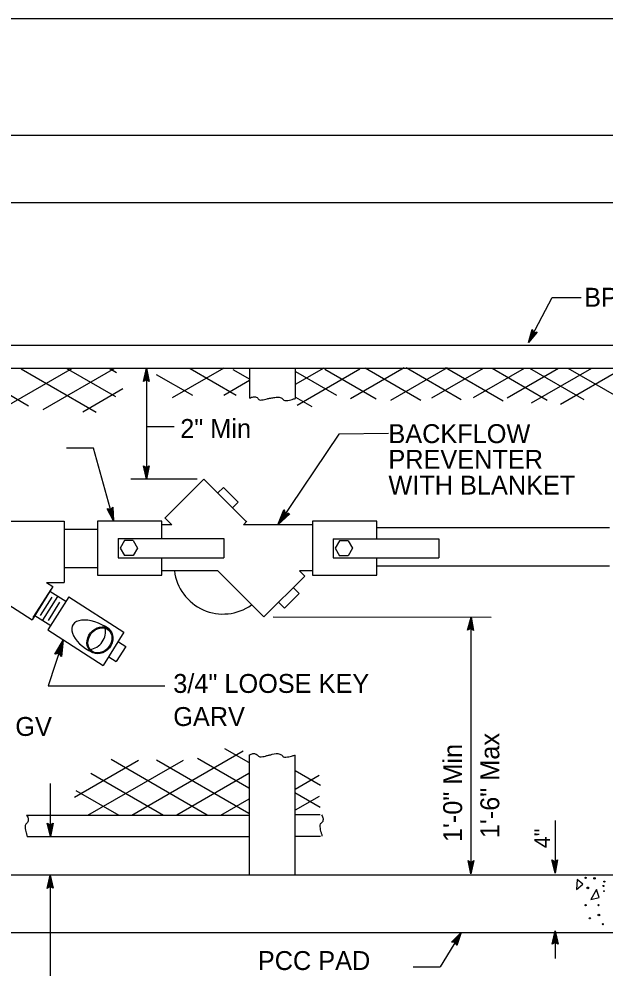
# Model space of a CAD drawing. Extents: x -893 to 867, y -474 to 712.
# Drawn here: x -445.7 to -228.8, y 360.6 to 712 of the extents above; entities that cross this region are included whole.
import ezdxf

# ---------------------------------------------------------------- set-up
doc = ezdxf.new("R2010")
doc.units = 0
for name, color, linetype in [('10 Sheet Format', 7, 'Continuous'), ('56 Stage 3 Anno', 7, 'Continuous'), ('57 Undefined', 7, 'Continuous'), ('60 Nongeo Data', 7, 'Continuous'), ('border_PLOTTING-ELEMENTS', 7, 'Continuous'), ('border_rw_22x34_Cut_Lines', 7, 'Continuous'), ('border_SHEET', 7, 'Continuous')]:
    doc.layers.add(name, color=color, linetype=linetype)

msp = doc.modelspace()

# ---------------------------------------------------------------- linework, layer by layer
at = {"layer": '10 Sheet Format'}
msp.add_lwpolyline([(-893.45, -474.04), (866.55, -474.04), (866.55, 711.96), (-893.45, 711.96)], close=True, dxfattribs=at)
at = {"layer": '56 Stage 3 Anno'}
for p, q in [((-255.77, 596.99), (-255.77, 596.99)), ((-253.83, 595.97), (-253.83, 595.97)), ((-257.08, 592.12), (-257.08, 592.12)), ((-399.63, 577.73), (-398.53, 582.65)), ((-398.53, 581.51), (-399.34, 577.9)), ((-399.05, 578.07), (-398.53, 580.38)), ((-398.53, 582.65), (-398.53, 582.65)), ((-398.53, 582.65), (-397.44, 577.72)), ((-398.53, 582.64), (-398.53, 541.65)), ((-398.53, 580.38), (-398.02, 578.07)), ((-397.73, 577.9), (-398.52, 581.5)), ((-398.53, 578.38), (-399.63, 577.73)), ((-399.63, 577.73), (-399.63, 577.73)), ((-398.53, 579.25), (-398.76, 578.25)), ((-398.31, 578.25), (-398.53, 579.25)), ((-397.44, 577.72), (-398.53, 578.38)), ((-397.44, 577.72), (-397.44, 577.72)), ((-398.33, 561.08), (-388.2, 561.08)), ((-399.62, 546.55), (-399.62, 546.55)), ((-398.52, 541.63), (-399.62, 546.55)), ((-399.62, 546.55), (-398.53, 545.89)), ((-399.33, 546.37), (-398.53, 542.77)), ((-398.52, 543.89), (-399.04, 546.2)), ((-398.75, 546.02), (-398.52, 545.03)), ((-398.53, 545.89), (-397.43, 546.55)), ((-397.43, 546.55), (-398.52, 541.63)), ((-398.52, 542.76), (-397.72, 546.38)), ((-398.01, 546.2), (-398.52, 543.89)), ((-398.52, 545.03), (-398.3, 546.03)), ((-397.43, 546.55), (-397.43, 546.55)), ((-379.77, 541.64), (-404.28, 541.64)), ((-398.52, 541.63), (-398.52, 541.63)), ((-413.05, 530.65), (-413.05, 530.65)), ((-410.94, 531.23), (-410.94, 531.23)), ((-410.69, 526.19), (-410.69, 526.19)), ((-351.54, 490.56), (-270.92, 490.51)), ((-279.65, 485.64), (-278.34, 490.51)), ((-278.39, 489.37), (-279.35, 485.8)), ((-278.43, 490.53), (-278.43, 395.4)), ((-277.74, 485.73), (-278.38, 489.36)), ((-278.34, 490.51), (-278.34, 490.51)), ((-278.34, 490.51), (-277.46, 485.54)), ((-278.52, 486.24), (-279.65, 485.64)), ((-279.65, 485.64), (-279.65, 485.64)), ((-279.05, 485.96), (-278.44, 488.24)), ((-278.49, 487.11), (-278.75, 486.12)), ((-277.46, 485.54), (-278.52, 486.24)), ((-278.31, 486.1), (-278.49, 487.11)), ((-278.44, 488.24), (-278.03, 485.92)), ((-277.46, 485.54), (-277.46, 485.54)), ((-434.04, 409.32), (-434.04, 428.87)), ((-247.26, 415.23), (-247.26, 395.72)), ((-434.02, 409.29), (-435.25, 414.18)), ((-435.25, 414.18), (-434.14, 413.55)), ((-435.24, 414.18), (-435.24, 414.18)), ((-434.95, 414.01), (-434.05, 410.43)), ((-434.08, 411.55), (-434.65, 413.84)), ((-434.36, 413.68), (-434.11, 412.69)), ((-434.14, 413.55), (-433.06, 414.24)), ((-434.11, 412.69), (-433.91, 413.69)), ((-433.63, 413.87), (-434.08, 411.55)), ((-434.05, 410.42), (-433.34, 414.06)), ((-433.06, 414.24), (-434.02, 409.29)), ((-433.06, 414.24), (-433.06, 414.24)), ((-434.02, 409.29), (-434.02, 409.29)), ((-247.26, 395.72), (-248.49, 400.61)), ((-248.49, 400.6), (-248.49, 400.6)), ((-248.49, 400.6), (-247.38, 399.98)), ((-247.38, 399.98), (-246.3, 400.67)), ((-246.3, 400.67), (-247.26, 395.72)), ((-246.3, 400.67), (-246.3, 400.67)), ((-279.44, 400.38), (-279.44, 400.38)), ((-278.4, 395.45), (-279.44, 400.38)), ((-279.44, 400.38), (-278.36, 399.71)), ((-279.16, 400.2), (-278.39, 396.59)), ((-278.38, 397.72), (-278.87, 400.03)), ((-278.58, 399.85), (-278.37, 398.85)), ((-277.25, 400.36), (-278.4, 395.45)), ((-278.39, 396.58), (-277.55, 400.19)), ((-277.84, 400.02), (-278.38, 397.72)), ((-278.37, 398.85), (-278.13, 399.85)), ((-278.36, 399.71), (-277.25, 400.36)), ((-277.25, 400.36), (-277.25, 400.36)), ((-248.19, 400.44), (-247.3, 396.86)), ((-247.32, 397.98), (-247.9, 400.27)), ((-247.6, 400.1), (-247.35, 399.11)), ((-247.35, 399.11), (-247.16, 400.12)), ((-246.87, 400.3), (-247.32, 397.98)), ((-247.29, 396.85), (-246.59, 400.48)), ((-435.22, 390.08), (-434.17, 395.01)), ((-434.16, 393.88), (-434.93, 390.26)), ((-434.17, 395.01), (-434.17, 395.01)), ((-434.17, 395.01), (-433.03, 390.1)), ((-433.32, 390.28), (-434.16, 393.87)), ((-434.04, 349.11), (-434.04, 395)), ((-278.4, 395.45), (-278.4, 395.45)), ((-247.26, 395.72), (-247.26, 395.72)), ((-434.13, 390.75), (-435.22, 390.08)), ((-435.22, 390.08), (-435.22, 390.08)), ((-434.64, 390.43), (-434.15, 392.75)), ((-434.14, 391.61), (-434.35, 390.61)), ((-434.15, 392.75), (-433.61, 390.45)), ((-433.91, 390.62), (-434.14, 391.61)), ((-433.03, 390.1), (-434.13, 390.75)), ((-433.03, 390.1), (-433.03, 390.1)), ((-282, 373.75), (-289.81, 361.06)), ((-285.52, 370.13), (-282, 373.75)), ((-282.6, 372.78), (-285.18, 370.13)), ((-283.81, 369.28), (-282.6, 372.77)), ((-282, 373.75), (-283.66, 368.98)), ((-282, 373.75), (-282, 373.75)), ((-248.3, 369.39), (-247.26, 374.33)), ((-247.25, 373.2), (-248.01, 369.57)), ((-247.26, 374.33), (-247.26, 364.06)), ((-247.26, 374.33), (-247.26, 374.33)), ((-247.26, 374.33), (-246.11, 369.42)), ((-246.41, 369.59), (-247.24, 373.19)), ((-285.52, 370.13), (-285.52, 370.13)), ((-284.24, 370.11), (-285.52, 370.13)), ((-284.84, 370.12), (-283.19, 371.82)), ((-283.79, 370.85), (-284.5, 370.12)), ((-283.66, 368.98), (-284.24, 370.11)), ((-284.12, 369.89), (-283.79, 370.85)), ((-283.19, 371.82), (-283.97, 369.59)), ((-283.66, 368.98), (-283.66, 368.98)), ((-247.21, 370.06), (-248.3, 369.39)), ((-248.3, 369.39), (-248.3, 369.39)), ((-247.73, 369.75), (-247.24, 372.06)), ((-247.22, 370.93), (-247.44, 369.93)), ((-247.24, 372.06), (-246.7, 369.76)), ((-246.99, 369.93), (-247.22, 370.93)), ((-246.11, 369.42), (-247.21, 370.06)), ((-246.11, 369.42), (-246.11, 369.42))]:
    msp.add_line(p, q, dxfattribs=at)
for points in [[(-257.08, 592.12), (-248.34, 608.78), (-237.56, 608.88)], [(-308.93, 558.43), (-327.29, 558.29), (-349.82, 524.62)], [(-410.74, 526.36), (-418.11, 553.02), (-428.13, 553.02)], [(-429.33, 482), (-434.88, 465.08), (-391.75, 465.08)], [(-299.72, 361.06), (-289.81, 361.06)]]:
    msp.add_lwpolyline(points, dxfattribs=at)
for points in [[(-253.83, 595.97), (-257.08, 592.12), (-255.77, 596.99), (-255.59, 596.7), (-256.55, 593.13), (-254.17, 595.95), (-254.5, 595.93), (-256.03, 594.13), (-255.41, 596.41), (-255.24, 596.12), (-255.5, 595.13), (-254.84, 595.91), (-255.1, 595.9), (-255.77, 596.99), (-255.1, 595.9)], [(-410.94, 531.23), (-410.69, 526.19), (-413.05, 530.65), (-412.73, 530.55), (-411, 527.29), (-411.18, 530.98), (-411.41, 530.74), (-411.29, 528.38), (-412.4, 530.46), (-412.07, 530.37), (-411.59, 529.47), (-411.65, 530.49), (-411.83, 530.3), (-413.05, 530.65), (-411.83, 530.3)], [(-345.44, 528.8), (-349.82, 524.62), (-347.63, 530.26), (-347.45, 529.89), (-349.06, 525.76), (-345.85, 528.82), (-346.25, 528.84), (-348.31, 526.88), (-347.28, 529.52), (-347.11, 529.15), (-347.55, 528.01), (-346.66, 528.86), (-346.98, 528.88), (-347.63, 530.26), (-346.98, 528.88)], [(-432.43, 476.8), (-429.33, 482), (-429.93, 475.98), (-430.19, 476.29), (-429.76, 480.7), (-432.03, 476.89), (-431.63, 476.98), (-430.18, 479.42), (-430.46, 476.6), (-430.73, 476.91), (-430.61, 478.13), (-431.24, 477.07), (-430.93, 477.14), (-429.93, 475.98), (-430.93, 477.14)]]:
    msp.add_lwpolyline(points, close=True, dxfattribs=at)
at = {"layer": '60 Nongeo Data'}
for p, q in [((-546.14, 591.25), (-331.18, 591.25)), ((-331.18, 591.25), (-157.49, 591.25)), ((-538.33, 582.67), (-165.11, 582.67)), ((-465.31, 582.17), (-442.11, 568.78)), ((-451.78, 567.73), (-425.9, 582.67)), ((-444.81, 582.4), (-417.16, 566.43)), ((-436.77, 567.33), (-410.21, 582.67)), ((-428.2, 582.67), (-410.01, 572.16)), ((-412.35, 582.67), (-409.54, 581.04)), ((-394.85, 580.34), (-381.5, 572.64)), ((-388.86, 571.82), (-369.75, 582.86)), ((-382.34, 582.59), (-365.23, 572.72)), ((-366.46, 582.24), (-360.28, 578.66)), ((-360.28, 571.53), (-360.28, 582.59)), ((-343.36, 571.4), (-343.36, 582.59)), ((-343.36, 581.46), (-328.14, 572.68)), ((-343.27, 576.77), (-332.73, 582.86)), ((-342.75, 568.96), (-319.5, 582.38)), ((-332.43, 582.31), (-313.41, 571.34)), ((-322.96, 571.42), (-303.11, 582.88)), ((-317.59, 582.82), (-296.88, 570.86)), ((-308.06, 570.82), (-287.03, 582.96)), ((-302.42, 582.89), (-282, 571.1)), ((-292.82, 571.64), (-273.73, 582.67)), ((-287.76, 582.95), (-266.41, 570.63)), ((-277.4, 571.82), (-258.61, 582.67)), ((-270.56, 582.67), (-250.11, 570.86)), ((-264.96, 571.74), (-246.03, 582.67)), ((-256.68, 582.67), (-236.65, 571.1)), ((-255.98, 569.79), (-233.68, 582.67)), ((-245.24, 569.33), (-222.13, 582.67)), ((-242.47, 582.67), (-223.66, 571.81)), ((-369.89, 572.73), (-360.37, 578.23)), ((-422.02, 566.55), (-407.22, 575.1)), ((-343.36, 571.99), (-337.22, 568.45)), ((-377.26, 541.58), (-391.73, 527.11)), ((-377.26, 541.58), (-361.45, 525.78)), ((-372.04, 536.5), (-369.99, 538.55)), ((-369.99, 538.55), (-364.53, 533.09)), ((-364.53, 533.09), (-366.58, 531.04)), ((-389.14, 524.69), (-391.67, 527.21)), ((-465.91, 525.98), (-428.97, 525.98)), ((-428.97, 525.98), (-428.97, 503.29)), ((-416.59, 526.06), (-416.59, 506.08)), ((-392.79, 526.06), (-416.59, 526.06)), ((-392.79, 519.59), (-392.79, 526.06)), ((-389.14, 524.69), (-392.79, 524.69)), ((-361.28, 525.97), (-362.56, 524.69)), ((-336.99, 524.69), (-362.56, 524.69)), ((-336.99, 525.99), (-336.99, 506.01)), ((-313.2, 525.99), (-336.99, 525.99)), ((-313.2, 519.52), (-313.2, 525.99)), ((-313.13, 523.74), (-227.07, 523.74)), ((-313.13, 523.74), (-308.27, 523.74)), ((-428.92, 523.12), (-416.72, 523.12)), ((-408.98, 519.59), (-369.88, 519.59)), ((-408.98, 519.59), (-408.98, 512.49)), ((-406.58, 518.84), (-408.18, 516.07)), ((-403.38, 518.84), (-406.58, 518.84)), ((-403.38, 518.84), (-401.78, 516.07)), ((-369.88, 519.59), (-369.88, 512.49)), ((-329.38, 519.52), (-290.29, 519.52)), ((-329.38, 519.52), (-329.38, 512.42)), ((-326.98, 518.77), (-328.58, 516)), ((-323.78, 518.77), (-326.98, 518.77)), ((-323.78, 518.77), (-322.18, 516)), ((-290.29, 519.52), (-290.29, 512.42)), ((-408.18, 516.07), (-406.58, 513.3)), ((-403.38, 513.3), (-406.58, 513.3)), ((-401.78, 516.07), (-403.38, 513.3)), ((-328.58, 516), (-326.98, 513.23)), ((-323.78, 513.23), (-326.98, 513.23)), ((-322.18, 516), (-323.78, 513.23)), ((-408.98, 512.49), (-369.88, 512.49)), ((-392.79, 506.08), (-392.79, 512.49)), ((-329.38, 512.42), (-290.29, 512.42)), ((-313.2, 506.01), (-313.2, 512.42)), ((-428.92, 508.86), (-416.72, 508.86)), ((-416.59, 506.08), (-392.79, 506.08)), ((-372.08, 507.63), (-392.79, 507.63)), ((-355.01, 490.56), (-372.08, 507.63)), ((-339.92, 505.65), (-341.9, 507.63)), ((-337.11, 507.63), (-341.9, 507.63)), ((-336.99, 506.01), (-313.2, 506.01)), ((-313.13, 509.48), (-227.07, 509.48)), ((-313.13, 509.48), (-308.27, 509.48)), ((-462.23, 503.29), (-440.82, 489.55)), ((-435.48, 503.29), (-428.97, 503.29)), ((-435.48, 503.29), (-433.14, 501.78)), ((-339.92, 505.65), (-355.01, 490.56)), ((-433.14, 501.78), (-440.82, 489.55)), ((-440.37, 490.38), (-433.72, 500.73)), ((-428.38, 496.26), (-434.28, 499.96)), ((-341.97, 499.27), (-347.43, 493.82)), ((-344.02, 501.32), (-341.97, 499.27)), ((-433.54, 497.86), (-437.79, 491.09)), ((-431.4, 498.15), (-436.93, 489.35)), ((-427.27, 498.02), (-434.96, 485.79)), ((-430.64, 496.04), (-434.89, 489.28)), ((-427.27, 498.02), (-406.81, 484.88)), ((-347.43, 493.82), (-349.48, 495.86)), ((-439.81, 491.16), (-433.91, 487.45)), ((-434.96, 485.79), (-414.49, 472.65)), ((-406.81, 484.88), (-414.49, 472.65)), ((-406.14, 479.61), (-409.74, 474.04)), ((-408.88, 481.37), (-406.16, 479.62)), ((-412.46, 475.78), (-409.74, 474.04)), ((-362.73, 440.82), (-403.92, 417.04)), ((-360.57, 436.68), (-369.42, 441.79)), ((-360.37, 395.13), (-360.37, 439.47)), ((-343.45, 395.13), (-343.45, 439.39)), ((-401.4, 437.44), (-425.16, 423.72)), ((-384.91, 437.48), (-420.32, 417.04)), ((-376, 417.18), (-411.6, 437.73)), ((-360.57, 417.74), (-394.83, 437.52)), ((-360.57, 427.21), (-379.62, 438.21)), ((-392.17, 417.04), (-419.14, 432.61)), ((-360.57, 432.6), (-387.28, 417.18)), ((-334.06, 428.12), (-343.45, 433.54)), ((-334.55, 431.87), (-343.45, 426.73)), ((-408.58, 417.04), (-424.5, 426.23)), ((-334.21, 419.98), (-343.6, 425.4)), ((-360.57, 423.13), (-371.11, 417.04)), ((-334.55, 424.12), (-343.45, 418.99)), ((-442.87, 417.18), (-360.37, 417.18)), ((-334.2, 417.3), (-343.45, 417.3)), ((-442.69, 409.32), (-360.37, 409.32)), ((-343.45, 409.45), (-334.08, 409.45)), ((-487.23, 395.13), (-212.8, 395.13)), ((-239.06, 393.4), (-239.32, 389.68)), ((-239.32, 389.68), (-236.97, 391.62)), ((-236.97, 391.62), (-239.06, 393.4)), ((-231.94, 389.69), (-233.96, 386.01)), ((-233.96, 386.01), (-230.92, 386.72)), ((-230.92, 386.72), (-231.94, 389.69)), ((-487.23, 373.75), (-212.8, 373.75))]:
    msp.add_line(p, q, dxfattribs=at)
for centre, radius in [((-235.93, 393.97), 0.226), ((-232.65, 393.79), 0.287), ((-235.12, 390.25), 0.303), ((-229.34, 390.97), 0.203), ((-229, 392.58), 0.203), ((-229.11, 389.02), 0.146), ((-235.93, 383.87), 0.226), ((-231.16, 383.87), 0.226), ((-231.03, 380.21), 0.307), ((-234.38, 378.99), 0.226), ((-229.59, 376.82), 0.203)]:
    msp.add_circle(centre, radius, dxfattribs=at)
msp.add_arc((-370.13, 509.77), 18.12, 186.7793, 305.5328, dxfattribs=at)
for centre, major_axis, ratio, start_param, end_param in [((-416.92, 482.65), (8.84, -4.89), 0.531694, 1.352382, 4.823949), ((-418.99, 484.1), (-3.63, -4.62), 0.848853, 0.679885, 2.596004)]:
    msp.add_ellipse(centre, major_axis=major_axis, ratio=ratio, start_param=start_param, end_param=end_param, dxfattribs=at)
for major_axis, ratio in [((-3.31, -4.2), 0.83397), ((-3.08, -3.91), 0.821583)]:
    msp.add_ellipse((-415.71, 481.92), major_axis=major_axis, ratio=ratio, dxfattribs=at)
for points in [[(-360.26, 571.53), (-359.58, 571.88), (-358.16, 572.04), (-357.1, 571.29), (-356.9, 571.03), (-355.91, 570.89), (-354.78, 571.03), (-353.8, 571.32), (-352.67, 571.6), (-352.48, 571.6)], [(-352.48, 571.6), (-350.93, 571.85), (-348.94, 571.84), (-347.88, 571.09), (-347.65, 570.85), (-346.7, 570.69), (-345.57, 570.83), (-344.58, 571.11), (-343.45, 571.4), (-343.36, 571.4)], [(-360.37, 439.47), (-359.7, 439.78), (-358.55, 439.97), (-357.27, 439.23), (-356.99, 438.97), (-356.03, 438.79), (-354.91, 438.94), (-353.92, 439.22), (-352.79, 439.5), (-352.41, 439.57)], [(-352.41, 439.57), (-351.91, 439.72), (-349.12, 439.8), (-348.06, 439.06), (-347.86, 438.8), (-346.87, 438.66), (-345.74, 438.8), (-344.76, 439.08), (-343.63, 439.36), (-343.45, 439.39)], [(-442.86, 417.17), (-442.44, 416.46), (-442.28, 415.04), (-443.02, 413.98), (-443.2, 413.83), (-443.42, 412.79), (-443.28, 411.67), (-443, 410.68), (-442.72, 409.55), (-442.69, 409.32)], [(-333.73, 417.3), (-333.31, 416.59), (-333.15, 415.17), (-333.89, 414.11), (-334.15, 413.91), (-334.29, 412.92), (-334.15, 411.8), (-333.87, 410.81), (-333.59, 409.68), (-333.59, 409.4)]]:
    msp.add_spline(points, degree=3, dxfattribs=at)
at = {"layer": 'border_PLOTTING-ELEMENTS'}
for points in [[(-893.45, -474.04), (866.55, -474.04), (866.55, 711.96), (-893.45, 711.96)], [(-863.45, 668.96), (836.55, 668.96), (836.55, -431.04), (-863.45, -431.04)]]:
    msp.add_lwpolyline(points, close=True, dxfattribs=at)
at = {"layer": 'border_rw_22x34_Cut_Lines'}
msp.add_lwpolyline([(-863.45, 668.96), (836.55, 668.96), (836.55, -431.04), (-863.45, -431.04)], close=True, dxfattribs=at)
at = {"layer": 'border_SHEET'}
msp.add_line((-813.45, 643.96), (811.55, 643.96), dxfattribs=at)

# ---------------------------------------------------------------- texts
at = {"layer": '57 Undefined'}
for s, p in [('BPE', (-236.49, 605.43)), ('2" Min', (-385.99, 556.84)), ('BACKFLOW', (-308.93, 554.93)), ('PREVENTER', (-308.93, 545.41)), ('WITH BLANKET', (-308.93, 535.88)), ('3/4" LOOSE KEY', (-388.57, 462.44)), ('GARV', (-388.57, 450.19)), ('GV', (-447.03, 446.52)), (' PCC PAD', (-359.86, 359.85))]:
    msp.add_text(s, height=7, dxfattribs=at).set_placement(p)
for s, height, p in [('1\'-6" Max', 7, (-267.89, 408.69)), ('1\'-0" Min', 7, (-281.66, 407.23)), ('4"', 5.905, (-249.06, 404.99))]:
    msp.add_text(s, height=height, rotation=90, dxfattribs=at).set_placement(p)

doc.saveas('drawing.dxf')
